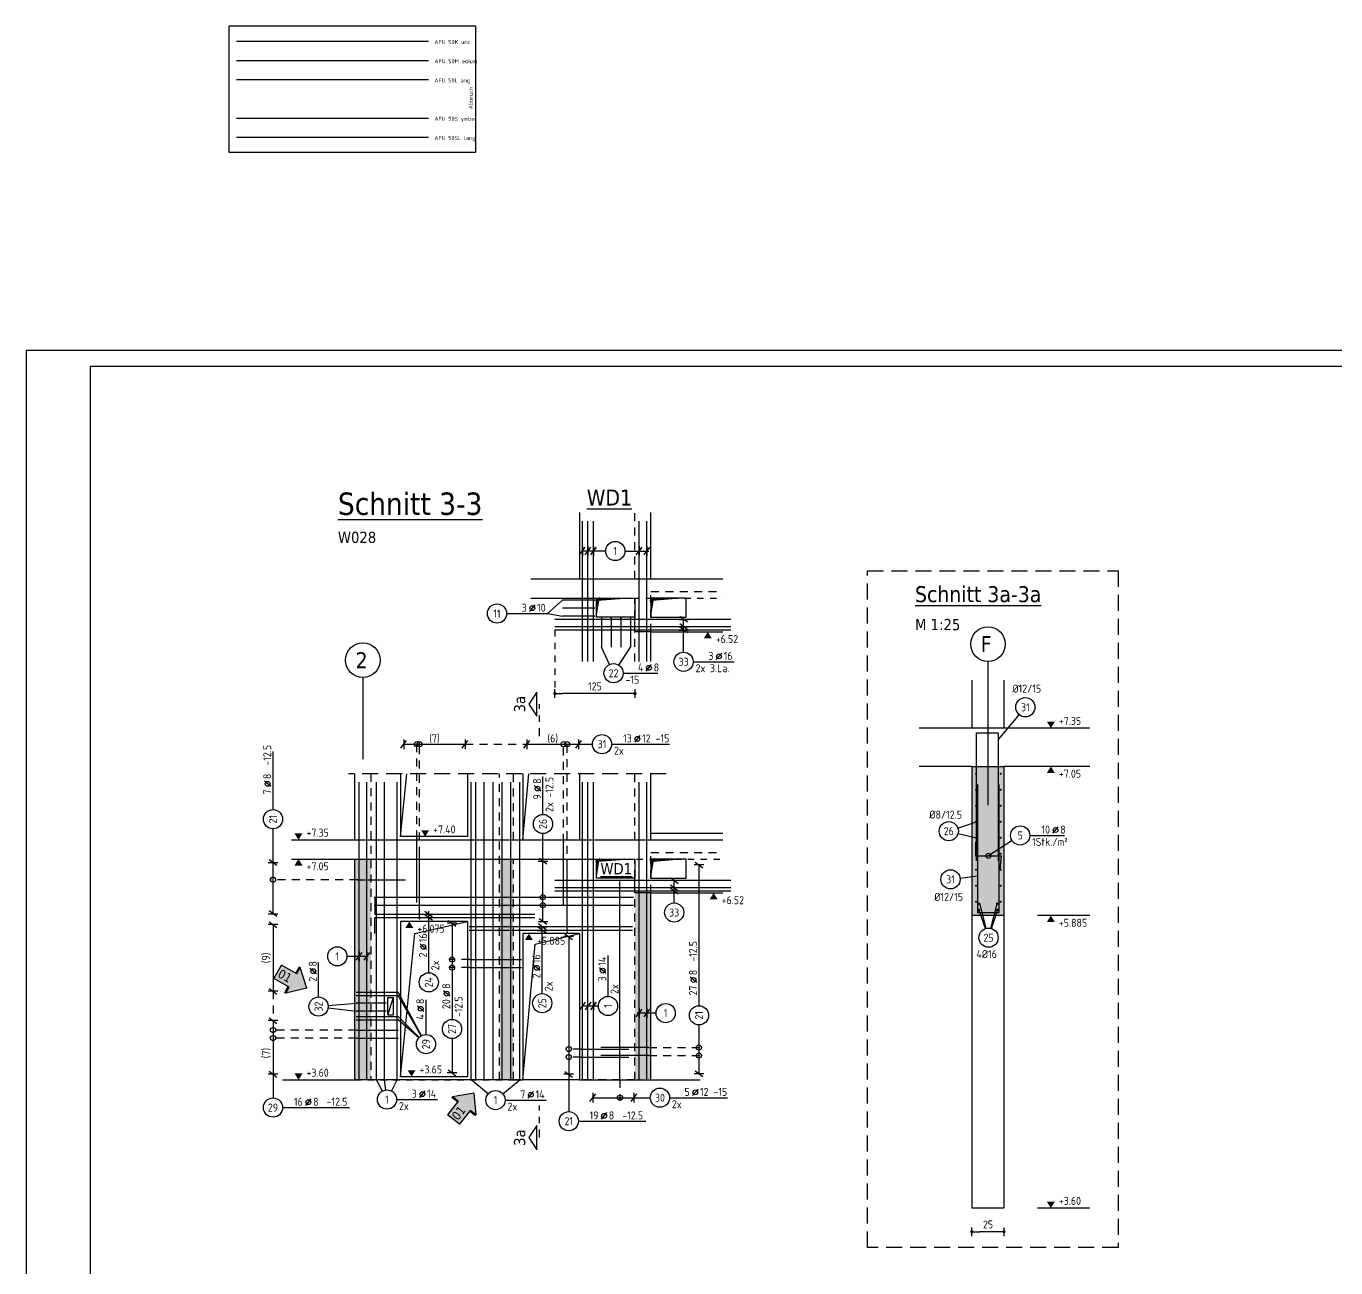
# Model space of a CAD drawing. Extents: x -4 to 84.7, y -5.7 to 50.5.
# Drawn here: x 6 to 26.46, y 29.12 to 48.52 of the extents above; entities that cross this region are included whole.
import ezdxf
from ezdxf.enums import TextEntityAlignment as Align

# ---------------------------------------------------------------- set-up
doc = ezdxf.new("R2010")
doc.units = 0
doc.header["$LTSCALE"] = 0.5
for name, pattern in [('AUSGEZOGEN', [1000.01, 1000, 0.01]), ('DASHDOTSMALL', [1.05, 0.5, -0.25, 0.05, -0.25]), ('DASHED', [0.75, 0.5, -0.25]), ('DOT', [0.175, 0.05, -0.125]), ('HIDDEN', [0.375, 0.25, -0.125]), ('HIDDEN2', [0.187, 0.125, -0.062]), ('STRICHLINIE', [0.75, 0.5, -0.25]), ('STRICHPUNKT2', [0.55, 0.25, -0.125, 0.05, -0.125]), ('VERDECKT', [0.375, 0.25, -0.125])]:
    doc.linetypes.add(name, pattern=pattern)
for name, color, linetype in [('ACHSEN', 7, 'Continuous'), ('AFU', 7, 'Continuous'), ('BETON', 7, 'Continuous'), ('DETAIL', 7, 'Continuous'), ('DRUEBER', 7, 'Continuous'), ('grau_hell', 7, 'Continuous'), ('grau_mittel', 7, 'Continuous'), ('HILFE', 7, 'Continuous'), ('index', 7, 'Continuous'), ('koten', 7, 'Continuous'), ('MASSE', 7, 'Continuous'), ('OBJEKT', 7, 'Continuous'), ('RAHMEN', 7, 'Continuous'), ('RND', 7, 'Continuous'), ('RND-1', 7, 'Continuous'), ('SCHATTEN', 15, 'Continuous'), ('SCHNITTE', 7, 'Continuous'), ('SFP_Achsen', 7, 'Continuous'), ('TEXT', 7, 'Continuous'), ('VERDECKT', 7, 'Continuous')]:
    doc.layers.add(name, color=color, linetype=linetype)
doc.styles.add('helv', font='tahoma.ttf')
doc.styles.add('txt', font='isocp.shx')
doc.linetypes.add('ABBRUCH', pattern='A,0.15,-0.15,["x",Standard,S=0.07,R=0,X=-0.1,Y=-0.0238],-0.005', length=0.305)
doc.linetypes.add('AFU_50K', pattern='A,0.15,["/",Standard,S=0.2,R=0,X=-0.01,Y=-0.1],0.07,["/",Standard,S=0.2,R=0,X=-0.01,Y=-0.1],0.15', length=0.37)
doc.linetypes.add('AFU_50L', pattern='A,0.75,["/",Standard,S=0.2,R=0,X=-0.01,Y=-0.1],0.07,["/",Standard,S=0.2,R=0,X=-0.01,Y=-0.1],0.75', length=1.57)
doc.linetypes.add('AFU_50M', pattern='A,0.45,["/",Standard,S=0.2,R=0,X=-0.01,Y=-0.1],0.07,["/",Standard,S=0.2,R=0,X=-0.01,Y=-0.1],0.45', length=0.97)
doc.linetypes.add('AFU_50S', pattern='A,0,-0.15,["/",Standard,S=0.2,R=0,X=-0.01,Y=-0.1],0,-0.07,["/",Standard,S=0.2,R=0,X=-0.01,Y=-0.1],-0.15', length=0.37)
doc.linetypes.add('AFU_50SL', pattern='A,0,-0.75,["/",Standard,S=0.2,R=0,X=-0.01,Y=-0.1],0,-0.07,["/",Standard,S=0.2,R=0,X=-0.01,Y=-0.1],-0.75', length=1.57)
doc.dimstyles.new('DOT_I', dxfattribs={"dimscale": 0.5, "dimtxt": 0.25, "dimasz": 0.25, "dimexe": 0.1, "dimexo": 0.3, "dimgap": 0.1, "dimtad": 1, "dimdec": 3, "dimzin": 3, "dimtxsty": 'txt', "dimblk": 'DOT', "dimblk1": 'DOT', "dimblk2": 'DOT', "dimsah": 1, "dimcen": 0.1, "dimse1": 1, "dimse2": 1, "dimazin": 0, "dimtfac": 1, "dimtdec": 4, "dimtix": 1, "dimtmove": 2, "dimatfit": 3, "dimfxl": 0, "dimtvp": 1, "dimtolj": 1, "dimtzin": 0, "dimarcsym": 0})

# ---------------------------------------------------------------- blocks, each defined once
blk = doc.blocks.new('DINA0')
at = {"layer": 'RAHMEN'}
for p, q in [((0, 84.1), (0, 0)), ((118.9, 84.1), (0, 84.1))]:
    blk.add_line(p, q, dxfattribs=at)
at = {"layer": 'RAHMEN', "color": 5}
for p, q in [((118.4, 83.6), (2, 83.6)), ((2, 83.6), (2, 0.5))]:
    blk.add_line(p, q, dxfattribs=at)
blk = doc.blocks.new('RND_LEI')
at = {"layer": 'RND', "color": 7, "linetype": 'Continuous'}
blk.add_line((1.022, 0.066), (1.19, 0.27), dxfattribs=at)
for centre, radius in [((0, 0), 0.3), ((1.106, 0.168), 0.075)]:
    blk.add_circle(centre, radius, dxfattribs=at)
at = {"layer": 'RND', "color": 7, "linetype": 'Continuous', "style": 'txt'}
blk.add_attdef('POSL', text='', height=0.25, dxfattribs=at).set_placement((0, 0), align=Align.MIDDLE)
blk.add_attdef('ANZ', text='', height=0.25, dxfattribs=at).set_placement((0.931, 0.057), align=Align.RIGHT)
for tag, p in [('DUM', (1.253, 0.057)), ('ABSTD', (1.674, 0.057)), ('POSTXT', (0.374, -0.327))]:
    blk.add_attdef(tag, p, '', height=0.25, dxfattribs=at)
blk = doc.blocks.new('lei_gre')
at = {"layer": 'RND', "color": 7, "linetype": 'Continuous'}
for p, q in [((-0.09, -0.12), (0.09, 0.12)), ((0, 0.15), (0, -0.15))]:
    blk.add_line(p, q, dxfattribs=at)
blk = doc.blocks.new('RND_HIN')
at = {"layer": 'RND', "color": 7, "linetype": 'Continuous'}
blk.add_circle((0, 0), 0.3, dxfattribs=at)
at = {"layer": 'RND', "color": 7, "linetype": 'Continuous', "style": 'txt'}
blk.add_attdef('POSI', text='', height=0.25, dxfattribs=at).set_placement((0, 0), align=Align.MIDDLE)
blk = doc.blocks.new('okrd_o')
at = {"layer": 'koten', "color": 7, "linetype": 'Continuous'}
blk.add_solid([(-0.125, 0.202), (0.125, 0.202), (0, 0)], dxfattribs=at)
at = {"layer": 'koten', "style": 'txt'}
blk.add_attdef('OKRD', (0.25, 0.1), '', height=0.25, dxfattribs=at)
blk = doc.blocks.new('okrd_u')
at = {"layer": 'koten', "color": 7, "linetype": 'Continuous'}
blk.add_solid([(-0.125, -0.202), (0.125, -0.202), (0, 0)], dxfattribs=at)
at = {"layer": 'koten', "style": 'txt'}
blk.add_attdef('OKRD', (0.25, -0.35), '', height=0.25, dxfattribs=at)
blk = doc.blocks.new('DOT')
at = {"layer": 'MASSE', "color": 7, "linetype": 'Continuous'}
for p, q in [((0, 0), (-1, 0)), ((0, 0.54), (0, -0.54))]:
    blk.add_line(p, q, dxfattribs=at)
at = {"layer": 'MASSE', "color": 7, "linetype": 'Continuous', "const_width": 0.2}
blk.add_lwpolyline([(-0.1, 0, 1), (0.1, 0, 1)], format="xyb", close=True, dxfattribs=at)
blk = doc.blocks.new('*D22')
at = {"layer": 'Defpoints', "color": 0, "linetype": 'AUSGEZOGEN', "transparency": 16777216}
for p in [(20.776, 29.688), (20.776, 29.688), (21.276, 29.688)]:
    blk.add_point(p, dxfattribs=at)
at = {"layer": 'MASSE', "color": 0, "linetype": 'AUSGEZOGEN', "lineweight": -2, "transparency": 16777216}
blk.add_line((21.151, 29.688), (20.901, 29.688), dxfattribs=at)
at = {"layer": 'MASSE', "color": 0, "linetype": 'AUSGEZOGEN', "lineweight": -2, "transparency": 16777216, "xscale": 0.125, "yscale": 0.125, "zscale": 0.125, "rotation": 180}
blk.add_blockref('DOT', (20.776, 29.688), dxfattribs=at)
at = {"layer": 'MASSE', "color": 0, "linetype": 'AUSGEZOGEN', "lineweight": -2, "transparency": 16777216, "xscale": 0.125, "yscale": 0.125, "zscale": 0.125}
blk.add_blockref('DOT', (21.276, 29.688), dxfattribs=at)
at = {"layer": 'MASSE', "color": 0, "linetype": 'AUSGEZOGEN', "transparency": 16777216, "insert": (21.026, 29.801), "char_height": 0.125, "attachment_point": 5, "style": 'txt'}
blk.add_mtext('\\A1;25', dxfattribs=at)
blk = doc.blocks.new('SCHN-2')
at = {"layer": 'SCHNITTE', "color": 6, "linetype": 'Continuous'}
blk.add_lwpolyline([(0.378, 0.088), (0, 0.34), (-0.378, 0.088)], close=True, dxfattribs=at)
at = {"layer": 'SCHNITTE', "color": 1, "linetype": 'DASHDOTSMALL', "style": 'helv'}
blk.add_attdef('SCHN-2', text='', height=0.35, dxfattribs=at).set_placement((0, 0.45), align=Align.CENTER)
blk = doc.blocks.new('*D29')
at = {"layer": 'Defpoints', "color": 0, "linetype": 'AUSGEZOGEN', "transparency": 16777216}
for p in [(14.261, 38.097), (14.261, 38.097), (15.511, 38.097)]:
    blk.add_point(p, dxfattribs=at)
at = {"layer": 'MASSE', "color": 0, "linetype": 'AUSGEZOGEN', "lineweight": -2, "transparency": 16777216}
blk.add_line((15.386, 38.097), (14.386, 38.097), dxfattribs=at)
at = {"layer": 'MASSE', "color": 0, "linetype": 'AUSGEZOGEN', "lineweight": -2, "transparency": 16777216, "xscale": 0.125, "yscale": 0.125, "zscale": 0.125, "rotation": 180}
blk.add_blockref('DOT', (14.261, 38.097), dxfattribs=at)
at = {"layer": 'MASSE', "color": 0, "linetype": 'AUSGEZOGEN', "lineweight": -2, "transparency": 16777216, "xscale": 0.125, "yscale": 0.125, "zscale": 0.125}
blk.add_blockref('DOT', (15.511, 38.097), dxfattribs=at)
at = {"layer": 'MASSE', "color": 0, "linetype": 'AUSGEZOGEN', "transparency": 16777216, "insert": (14.886, 38.209), "char_height": 0.125, "attachment_point": 5, "style": 'txt'}
blk.add_mtext('\\A1;125', dxfattribs=at)
blk = doc.blocks.new('hin_ind5')
at = {"layer": 'grau_hell', "linetype": 'AUSGEZOGEN'}
h = blk.add_hatch(color=9, dxfattribs=at)
h.dxf.hatch_style = 2
h.paths.add_polyline_path([(0, 0), (0.619, -0.577), (0.619, -0.3), (1.306, -0.3), (1.306, 0.3), (0.619, 0.3), (0.619, 0.577)])
h.paths.add_polyline_path([(0.34, -0.274), (1.311, -0.274), (1.311, 0.274), (0.34, 0.274)], flags=9)
at = {"layer": 'OBJEKT', "linetype": 'AUSGEZOGEN'}
for points in [[(0.619, 0.3), (0.66, 0.3), (0.66, 0.577), (0.619, 0.577)], [(0.619, -0.577), (0.66, -0.577), (0.66, -0.3), (0.619, -0.3)]]:
    blk.add_hatch(color=1, dxfattribs=at).paths.add_polyline_path(points)
at = {"layer": 'OBJEKT', "color": 1, "linetype": 'AUSGEZOGEN'}
for p, q in [((0, 0), (0.619, 0.577)), ((0.619, 0.577), (0.619, 0.3)), ((0.619, 0.577), (0.66, 0.577)), ((0.66, 0.577), (0.66, 0.3)), ((0, 0), (0.619, -0.577)), ((0.619, 0.3), (1.306, 0.3)), ((1.306, 0.3), (1.306, -0.3)), ((0.619, -0.3), (0.619, -0.577)), ((0.619, -0.3), (1.306, -0.3)), ((0.66, -0.3), (0.66, -0.577))]:
    blk.add_line(p, q, dxfattribs=at)
at = {"layer": 'OBJEKT', "color": 7, "linetype": 'AUSGEZOGEN'}
blk.add_line((0.619, -0.577), (0.66, -0.577), dxfattribs=at)
at = {"layer": 'index', "color": 1, "linetype": 'Continuous', "style": 'helv'}
blk.add_attdef('INDEX', text='', height=0.35, rotation=360, dxfattribs=at).set_placement((1.259, 0), align=Align.MIDDLE_RIGHT)

msp = doc.modelspace()

# ---------------------------------------------------------------- hatches: boundary and pattern name
at = {"layer": 'grau_mittel'}
for points in [[(20.776, 34.6272), (21.276, 34.6272), (21.276, 36.9572), (20.776, 36.9572)], [(11.1362, 32.0606), (11.3862, 32.0606), (11.3862, 35.5106), (11.1362, 35.5106)], [(13.3958, 32.0606), (13.6112, 32.0606), (13.6112, 35.5106), (13.3958, 35.5106)], [(15.5112, 32.0606), (15.7612, 32.0606), (15.7612, 34.9806), (15.5112, 34.9806)]]:
    msp.add_hatch(color=61, dxfattribs=at).paths.add_polyline_path(points)

# ---------------------------------------------------------------- linework, layer by layer
at = {"layer": 'ACHSEN', "color": 140, "linetype": 'AUSGEZOGEN'}
for p, q in [((21.026, 38.5985), (21.026, 36.3527)), ((11.2612, 38.3465), (11.2612, 37.0698))]:
    msp.add_line(p, q, dxfattribs=at)
at = {"layer": 'AFU', "color": 8, "linetype": 'AFU_50K'}
for p, q in [((12.2878, 48.2828), (9.2878, 48.2828)), ((15.5112, 39.0593), (15.5112, 39.2894)), ((15.7612, 39.0593), (15.5112, 39.0593)), ((20.776, 36.9572), (21.276, 36.9572)), ((15.5112, 34.9806), (15.5112, 35.2107)), ((15.7612, 34.9806), (15.5112, 34.9806)), ((21.276, 30.0572), (20.776, 30.0572))]:
    msp.add_line(p, q, dxfattribs=at)
at = {"layer": 'AFU', "color": 8, "linetype": 'AFU_50M'}
msp.add_line((12.2878, 47.9828), (9.2878, 47.9828), dxfattribs=at)
at = {"layer": 'AFU', "color": 8, "linetype": 'AFU_50L'}
for p, q in [((12.2878, 47.6828), (9.2878, 47.6828)), ((14.6459, 39.8893), (15.7612, 39.8893)), ((13.8834, 39.5893), (15.5112, 39.5893)), ((11.1362, 35.8106), (13.7609, 35.8106)), ((14.6459, 35.8106), (15.7612, 35.8106)), ((11.1362, 35.5106), (15.5112, 35.5106)), ((13.7609, 32.0606), (11.1362, 32.0606)), ((14.6459, 32.0606), (15.7612, 32.0606))]:
    msp.add_line(p, q, dxfattribs=at)
at = {"layer": 'AFU', "color": 8, "linetype": 'AFU_50S'}
msp.add_line((12.2878, 47.0828), (9.2878, 47.0828), dxfattribs=at)
at = {"layer": 'AFU', "color": 8, "linetype": 'AFU_50SL'}
msp.add_line((12.2878, 46.7828), (9.2878, 46.7828), dxfattribs=at)
at = {"layer": 'AFU', "color": 8, "linetype": 'ABBRUCH'}
msp.add_lwpolyline([(9.1692, 46.5567), (13.0238, 46.5567), (13.0238, 48.5234), (9.1692, 48.5234)], close=True, dxfattribs=at)
at = {"layer": 'BETON', "color": 6, "linetype": 'AUSGEZOGEN'}
for p, q in [((14.6459, 40.9229), (14.6459, 39.8893)), ((15.7612, 39.8893), (15.7612, 40.9229)), ((13.8834, 39.8893), (14.6459, 39.8893)), ((15.7612, 39.8893), (16.8835, 39.8893)), ((15.7612, 38.5993), (15.7612, 39.0593)), ((15.7612, 39.0593), (16.8835, 39.0593)), ((22.6182, 37.5572), (19.9491, 37.5572)), ((11.1362, 35.8106), (11.1362, 36.8442)), ((11.8462, 36.8442), (11.8462, 35.8606)), ((12.8962, 36.8442), (12.8962, 35.8606)), ((13.7609, 36.8442), (13.7609, 35.8106)), ((14.6459, 36.8442), (14.6459, 35.8106)), ((15.7612, 35.8106), (15.7612, 36.8442)), ((20.776, 36.9572), (19.9491, 36.9572)), ((20.776, 36.9572), (20.776, 34.6272)), ((22.6182, 36.9572), (21.276, 36.9572)), ((21.276, 36.9572), (21.276, 34.6272)), ((10.1445, 35.8106), (11.1362, 35.8106)), ((12.8962, 35.8606), (11.8462, 35.8606)), ((13.7609, 35.8106), (14.6459, 35.8106)), ((15.7612, 35.8106), (16.8835, 35.8106)), ((10.1445, 35.5106), (11.1362, 35.5106)), ((11.1362, 32.0606), (11.1362, 35.5106)), ((15.7612, 32.0606), (15.7612, 34.9806)), ((15.7612, 34.9806), (16.8835, 34.9806)), ((21.276, 34.6272), (20.776, 34.6272)), ((11.8462, 34.5356), (11.8462, 32.1106)), ((12.8962, 34.5356), (11.8462, 34.5356)), ((12.8962, 34.5356), (12.8962, 32.1106)), ((13.7609, 34.3456), (13.7609, 32.0606)), ((14.6459, 34.3456), (13.7609, 34.3456)), ((14.6459, 34.3456), (14.6459, 32.0606)), ((11.6512, 33.0756), (11.6512, 33.3456)), ((11.6512, 33.3456), (11.7412, 33.3456)), ((11.7412, 33.0756), (11.7412, 33.3456)), ((11.6512, 33.0756), (11.7412, 33.0756)), ((10.006, 32.0606), (11.1362, 32.0606)), ((12.8962, 32.1106), (11.8462, 32.1106)), ((14.6459, 32.0606), (13.7609, 32.0606)), ((15.7612, 32.0606), (16.5322, 32.0606))]:
    msp.add_line(p, q, dxfattribs=at)
for points in [[(15.5112, 39.5893), (15.5112, 39.2894), (14.9112, 39.2894), (14.9112, 39.5893)], [(15.7612, 39.5894), (15.7612, 39.2894), (16.3112, 39.2894), (16.3112, 39.5894)], [(15.5112, 35.5106), (15.5112, 35.2107), (14.9112, 35.2107), (14.9112, 35.5106)], [(15.7612, 35.5107), (15.7612, 35.2107), (16.3112, 35.2107), (16.3112, 35.5107)]]:
    msp.add_lwpolyline(points, close=True, dxfattribs=at)
at = {"layer": 'DETAIL', "color": 102, "linetype": 'STRICHLINIE'}
msp.add_lwpolyline([(19.1416, 29.4407), (19.1416, 40.0127), (23.0618, 40.0127), (23.0618, 29.4407)], close=True, dxfattribs=at)
at = {"layer": 'DRUEBER', "color": 7, "linetype": 'DOT'}
for p, q in [((14.6459, 39.8893), (15.7612, 39.8893)), ((13.8834, 39.5893), (16.8835, 39.5893)), ((11.1362, 35.8106), (13.7609, 35.8106)), ((14.6459, 35.8106), (15.7612, 35.8106)), ((11.1362, 35.5106), (16.8835, 35.5106)), ((11.1362, 32.0606), (13.7609, 32.0606)), ((14.6459, 32.0606), (15.7612, 32.0606))]:
    msp.add_line(p, q, dxfattribs=at)
at = {"layer": 'HILFE', "color": 102, "linetype": 'DASHED'}
msp.add_line((15.9995, 36.8442), (11.0362, 36.8442), dxfattribs=at)
at = {"layer": 'HILFE', "color": 102, "linetype": 'AUSGEZOGEN'}
for p, q in [((11.8462, 35.8606), (11.945, 36.8442)), ((13.7609, 35.8106), (13.855, 36.8442)), ((22.6182, 34.6272), (21.7973, 34.6272)), ((12.0709, 34.3473), (12.8962, 34.5356)), ((11.8462, 32.1106), (12.0709, 34.3473)), ((13.7609, 32.0606), (13.9536, 34.1787)), ((13.9536, 34.1787), (14.6459, 34.3456)), ((22.6182, 30.0572), (21.7973, 30.0572))]:
    msp.add_line(p, q, dxfattribs=at)
at = {"layer": 'MASSE', "color": 102, "linetype": 'HIDDEN2'}
msp.add_line((14.2612, 39.0892), (14.2612, 38.0966), dxfattribs=at)
at = {"layer": 'OBJEKT', "color": 7, "linetype": 'AUSGEZOGEN'}
for p, q in [((20.776, 38.3069), (20.776, 37.5572)), ((21.276, 38.3069), (21.276, 37.5572)), ((16.8835, 35.9106), (15.7612, 35.9106)), ((20.776, 34.6272), (20.776, 30.0572)), ((21.276, 34.6272), (21.276, 30.0572)), ((11.6512, 33.0756), (11.7412, 33.3456))]:
    msp.add_line(p, q, dxfattribs=at)
at = {"layer": 'RND', "color": 102, "linetype": 'AUSGEZOGEN'}
for p, q in [((15.0537, 40.323), (14.6844, 40.323)), ((15.3537, 40.323), (15.7303, 40.323)), ((14.3782, 39.5561), (14.1457, 39.3459)), ((14.1457, 39.3459), (14.3782, 39.3061)), ((16.2708, 38.7433), (16.2708, 39.2714)), ((15.1145, 38.5502), (14.9902, 38.8208)), ((15.2586, 38.5399), (15.4402, 38.8208)), ((21.5128, 37.7676), (21.186, 37.3799)), ((20.555, 35.9949), (20.8401, 36.093)), ((20.559, 35.9109), (20.8401, 35.843)), ((21.4025, 35.7986), (21.0325, 35.5608)), ((16.124, 34.8252), (16.124, 35.1904)), ((20.5894, 35.2126), (20.8606, 35.2468)), ((20.9985, 34.428), (20.9037, 34.8056)), ((21.0721, 34.4279), (21.1692, 34.8085)), ((12.2901, 33.7347), (12.2901, 34.697)), ((20.9855, 34.4241), (20.8804, 34.724)), ((21.0818, 34.4251), (21.175, 34.7094)), ((14.0628, 33.4077), (14.0628, 34.4521)), ((11.0109, 33.9914), (11.3422, 33.9914)), ((12.1761, 32.7512), (11.8104, 33.4298)), ((12.1725, 32.7492), (11.8104, 33.3798)), ((10.718, 33.1886), (11.1612, 33.1363)), ((10.7184, 33.2201), (11.1612, 33.2613)), ((14.9408, 33.2147), (14.6844, 33.2147)), ((12.1404, 32.7244), (11.8104, 33.0493)), ((12.1341, 32.7176), (11.8104, 32.9993)), ((15.8417, 33.104), (15.5453, 33.104)), ((11.5672, 31.8856), (11.4742, 32.0606)), ((11.6196, 31.902), (11.6005, 32.0606)), ((11.7059, 31.8866), (11.7951, 32.0606)), ((13.2175, 31.8404), (12.9535, 32.0606)), ((13.4478, 31.8406), (13.7109, 32.0606))]:
    msp.add_line(p, q, dxfattribs=at)
at = {"layer": 'RND', "color": 7, "linetype": 'AUSGEZOGEN'}
for p, q in [((13.5057, 39.3459), (14.1457, 39.3459)), ((16.4208, 38.5933), (17.0608, 38.5933)), ((15.3271, 38.4139), (15.8671, 38.4139)), ((11.8993, 37.305), (12.8578, 37.305)), ((13.8219, 37.305), (14.6308, 37.305)), ((14.6308, 37.305), (14.8465, 37.305)), ((15.1465, 37.305), (16.0527, 37.305)), ((9.8568, 36.2831), (9.8568, 37.1894)), ((14.0739, 36.2085), (14.0739, 36.803)), ((9.8568, 35.455), (9.8568, 35.9831)), ((14.0739, 35.4752), (14.0739, 35.9085)), ((21.6787, 35.8797), (22.2187, 35.8797)), ((9.8568, 34.656), (9.8568, 35.455)), ((14.0739, 34.5326), (14.0739, 35.4752)), ((16.5106, 35.4178), (16.5106, 33.2189)), ((9.8568, 34.4865), (9.8568, 33.4453)), ((12.2901, 33.7347), (12.2901, 34.3747)), ((12.6537, 34.5082), (12.6537, 33.0055)), ((14.4768, 34.2986), (14.4768, 32.1475)), ((14.0628, 33.4077), (14.0628, 34.0477)), ((15.0908, 33.3647), (15.0908, 34.0047)), ((10.569, 33.3562), (10.569, 33.8962)), ((12.2473, 32.7691), (12.2473, 33.3091)), ((9.8568, 32.9861), (9.8568, 32.1504)), ((16.5106, 32.9189), (16.5106, 32.1568)), ((12.6537, 32.7055), (12.6537, 32.1709)), ((9.8568, 32.1504), (9.8568, 31.7778)), ((14.4768, 32.1475), (14.4768, 31.5646)), ((11.7876, 31.7531), (12.4276, 31.7531)), ((13.4827, 31.7444), (14.1227, 31.7444)), ((14.8536, 31.7819), (15.4953, 31.7819)), ((15.4953, 31.7819), (15.7512, 31.7819)), ((16.0512, 31.7819), (16.9574, 31.7819)), ((10.0068, 31.6278), (11.053, 31.6278)), ((14.6268, 31.4146), (15.6793, 31.4146))]:
    msp.add_line(p, q, dxfattribs=at)
at = {"layer": 'RND', "color": 102, "linetype": 'VERDECKT'}
for p, q in [((12.1051, 35.8322), (12.1051, 37.355)), ((12.147, 35.5761), (12.147, 37.355)), ((14.3945, 35.7804), (14.3945, 37.355)), ((14.4534, 35.369), (14.4534, 37.355)), ((11.1764, 35.1883), (9.8068, 35.1883)), ((12.9259, 33.9398), (12.6037, 33.9398)), ((12.9259, 33.8148), (12.6037, 33.8148)), ((11.1612, 32.838), (9.8068, 32.838)), ((11.1612, 32.713), (9.8068, 32.713)), ((14.6643, 32.5417), (14.4268, 32.5417)), ((15.7266, 32.5658), (16.5606, 32.5658)), ((14.6643, 32.4167), (14.4268, 32.4167)), ((15.7266, 32.4408), (16.5606, 32.4408)), ((15.2772, 32.0606), (15.2772, 31.7319))]:
    msp.add_line(p, q, dxfattribs=at)
at = {"layer": 'RND', "color": 7, "linetype": 'VERDECKT'}
for p, q in [((12.8578, 37.305), (13.8219, 37.305)), ((9.8568, 33.4453), (9.8568, 32.9861))]:
    msp.add_line(p, q, dxfattribs=at)
at = {"layer": 'RND', "color": 1, "linetype": 'AUSGEZOGEN'}
for points in [[(14.6907, 38.5993), (14.6907, 40.7893)], [(14.776, 38.5993), (14.776, 40.7893)], [(14.8659, 38.5993), (14.8659, 40.7893)], [(15.5772, 38.5993), (15.5772, 40.7893)], [(15.6992, 38.5993), (15.6992, 40.7893)], [(14.8782, 39.5561), (14.3782, 39.5561)], [(14.8782, 39.4311), (14.3782, 39.4311)], [(14.8782, 39.3061), (14.3782, 39.3061)], [(17.0112, 39.2549), (14.2612, 39.2549)], [(17.0112, 39.1392), (14.2612, 39.1392)], [(17.0112, 39.0892), (14.2612, 39.0892)], [(14.9902, 39.2708), (14.9902, 38.8208)], [(15.1402, 39.2708), (15.1402, 38.8208)], [(15.2902, 39.2708), (15.2902, 38.8208)], [(15.4402, 39.2708), (15.4402, 38.8208)], [(20.846, 35.4847), (20.846, 37.4847), (21.186, 37.4847), (21.186, 35.4847)], [(11.2022, 32.0606), (11.2022, 36.7106)], [(11.3242, 32.0606), (11.3242, 36.7106)], [(11.4742, 32.0606), (11.4742, 36.7106)], [(11.6005, 32.0606), (11.6005, 36.7106)], [(11.7951, 32.0606), (11.7951, 36.7106)], [(12.9535, 32.0606), (12.9535, 36.7106)], [(13.0235, 32.0606), (13.0235, 36.7106)], [(13.1565, 32.0606), (13.1565, 36.7106)], [(13.2963, 32.0606), (13.2963, 36.7106)], [(13.4386, 32.0606), (13.4386, 36.7106)], [(13.5747, 32.0606), (13.5747, 36.7106)], [(13.7109, 32.0606), (13.7109, 36.7106)], [(14.6907, 32.0606), (14.6907, 36.7106)], [(14.776, 32.0606), (14.776, 36.7106)], [(14.8659, 32.0606), (14.8659, 36.7106)], [(15.5772, 32.0606), (15.5772, 36.7106)], [(15.6992, 32.0606), (15.6992, 36.7106)], [(20.8606, 36.6765), (20.8606, 34.6765), (21.2006, 34.6765), (21.2006, 36.6765)], [(12.1051, 34.8322), (12.1051, 35.8322)], [(14.3945, 34.7804), (14.3945, 35.7804)], [(12.147, 34.5761), (12.147, 35.5761)], [(11.1764, 35.1883), (11.9264, 35.1883)], [(14.4534, 34.369), (14.4534, 35.369)], [(17.0112, 35.1762), (14.2612, 35.1762)], [(17.0112, 35.0605), (14.2612, 35.0605)], [(17.0112, 35.0105), (14.2612, 35.0105)], [(15.2772, 32.0606), (15.2772, 35.1606)], [(11.4362, 34.9131), (15.4862, 34.9131)], [(11.4362, 34.7881), (15.4862, 34.7881)], [(11.4488, 34.8983), (11.4488, 34.6483), (13.9488, 34.6483)], [(11.4488, 34.3457), (11.4488, 34.5957), (13.9488, 34.5957)], [(15.4712, 34.4521), (12.9212, 34.4521)], [(15.4712, 34.3957), (12.9212, 34.3957)], [(12.9259, 33.9398), (13.7359, 33.9398)], [(12.9259, 33.8148), (13.7359, 33.8148)], [(11.1612, 33.4298), (11.8104, 33.4298)], [(11.1612, 33.3798), (11.8104, 33.3798)], [(11.6212, 33.2613), (11.1612, 33.2613)], [(11.6212, 33.1363), (11.1612, 33.1363)], [(11.1612, 33.0493), (11.8104, 33.0493)], [(11.1612, 32.9993), (11.8104, 32.9993)], [(11.1612, 32.838), (11.8104, 32.838)], [(11.1612, 32.713), (11.8104, 32.713)], [(14.6643, 32.5417), (15.4143, 32.5417)], [(15.7266, 32.5658), (14.9766, 32.5658)], [(14.6643, 32.4167), (15.4143, 32.4167)], [(15.7266, 32.4408), (14.9766, 32.4408)]]:
    msp.add_lwpolyline(points, dxfattribs=at)
at = {"layer": 'RND', "color": 7, "linetype": 'AUSGEZOGEN'}
for points, const_width in [([(14.8844, 39.5561, -1), (14.8719, 39.5561, -1)], 0.0125), ([(14.8844, 39.4311, -1), (14.8719, 39.4311, -1)], 0.0125), ([(14.8844, 39.3061, -1), (14.8719, 39.3061, -1)], 0.0125), ([(14.9839, 39.2708, 1), (14.9964, 39.2708, 1)], 0.0125), ([(15.1339, 39.2708, 1), (15.1464, 39.2708, 1)], 0.0125), ([(15.2839, 39.2708, 1), (15.2964, 39.2708, 1)], 0.0125), ([(15.4339, 39.2708, 1), (15.4464, 39.2708, 1)], 0.0125), ([(20.8321, 36.843, 1), (20.8481, 36.843, 1)], 0.016), ([(21.2169, 36.843, 1), (21.2329, 36.843, 1)], 0.016), ([(20.8321, 36.593, 1), (20.8481, 36.593, 1)], 0.016), ([(21.2169, 36.593, 1), (21.2329, 36.593, 1)], 0.016), ([(20.8321, 36.343, 1), (20.8481, 36.343, 1)], 0.016), ([(21.2169, 36.343, 1), (21.2329, 36.343, 1)], 0.016), ([(20.8321, 36.093, 1), (20.8481, 36.093, 1)], 0.016), ([(21.2169, 36.093, 1), (21.2329, 36.093, 1)], 0.016), ([(12.0988, 35.8322, 1), (12.1113, 35.8322, 1)], 0.0125), ([(20.8321, 35.843, 1), (20.8481, 35.843, 1)], 0.016), ([(21.2169, 35.843, 1), (21.2329, 35.843, 1)], 0.016), ([(14.3882, 35.7804, 1), (14.4007, 35.7804, 1)], 0.0125), ([(20.8321, 35.593, 1), (20.8481, 35.593, 1)], 0.016), ([(21.2169, 35.593, 1), (21.2329, 35.593, 1)], 0.016), ([(11.1702, 35.1883, 1), (11.1827, 35.1883, 1)], 0.0125), ([(20.8321, 35.343, 1), (20.8481, 35.343, 1)], 0.016), ([(21.2169, 35.343, 1), (21.2329, 35.343, 1)], 0.016), ([(20.8321, 35.093, 1), (20.8481, 35.093, 1)], 0.016), ([(21.2169, 35.093, 1), (21.2329, 35.093, 1)], 0.016), ([(20.8321, 34.843, 1), (20.8481, 34.843, 1)], 0.016), ([(20.8777, 34.811, 1), (20.8977, 34.811, 1)], 0.02), ([(21.1603, 34.811, 1), (21.1803, 34.811, 1)], 0.02), ([(21.2169, 34.843, 1), (21.2329, 34.843, 1)], 0.016), ([(12.1408, 34.5761, 1), (12.1533, 34.5761, 1)], 0.0125), ([(20.8777, 34.7147, 1), (20.8977, 34.7147, 1)], 0.02), ([(21.1603, 34.7147, 1), (21.1803, 34.7147, 1)], 0.02), ([(14.4472, 34.369, 1), (14.4597, 34.369, 1)], 0.0125), ([(12.9209, 33.9398, 1), (12.9309, 33.9398, 1)], 0.01), ([(12.9209, 33.8148, 1), (12.9309, 33.8148, 1)], 0.01), ([(13.7309, 33.9398, 1), (13.7409, 33.9398, 1)], 0.01), ([(13.7309, 33.8148, 1), (13.7409, 33.8148, 1)], 0.01), ([(11.1562, 33.4298, 1), (11.1662, 33.4298, 1)], 0.01), ([(11.1562, 33.3798, 1), (11.1662, 33.3798, 1)], 0.01), ([(11.8054, 33.4298, 1), (11.8154, 33.4298, 1)], 0.01), ([(11.8054, 33.3798, 1), (11.8154, 33.3798, 1)], 0.01), ([(11.1562, 33.2613, 1), (11.1662, 33.2613, 1)], 0.01), ([(11.1562, 33.1363, 1), (11.1662, 33.1363, 1)], 0.01), ([(11.6162, 33.2613, 1), (11.6262, 33.2613, 1)], 0.01), ([(11.6162, 33.1363, 1), (11.6262, 33.1363, 1)], 0.01), ([(11.1562, 33.0493, 1), (11.1662, 33.0493, 1)], 0.01), ([(11.1562, 32.9993, 1), (11.1662, 32.9993, 1)], 0.01), ([(11.8054, 33.0493, 1), (11.8154, 33.0493, 1)], 0.01), ([(11.8054, 32.9993, 1), (11.8154, 32.9993, 1)], 0.01), ([(11.1562, 32.838, 1), (11.1662, 32.838, 1)], 0.01), ([(11.8054, 32.838, 1), (11.8154, 32.838, 1)], 0.01), ([(11.1562, 32.713, 1), (11.1662, 32.713, 1)], 0.01), ([(11.8054, 32.713, 1), (11.8154, 32.713, 1)], 0.01), ([(14.6727, 32.5417, 1), (14.6827, 32.5417, 1)], 0.01), ([(15.7216, 32.5658, 1), (15.7316, 32.5658, 1)], 0.01), ([(14.6727, 32.4167, 1), (14.6827, 32.4167, 1)], 0.01), ([(15.7216, 32.4408, 1), (15.7316, 32.4408, 1)], 0.01)]:
    msp.add_lwpolyline(points, format="xyb", close=True, dxfattribs=dict(at, const_width=const_width))
for centre in [(12.1051, 37.305), (12.147, 37.305), (14.3945, 37.305), (14.4534, 37.305), (21.0325, 35.5608), (9.8568, 35.1883), (14.0739, 34.9131), (14.0739, 34.7881), (12.6537, 33.9398), (12.6537, 33.8148), (9.8568, 32.838), (9.8568, 32.713), (14.4768, 32.5417), (16.5106, 32.5658), (14.4768, 32.4167), (16.5106, 32.4408), (15.2772, 31.7819)]:
    msp.add_circle(centre, 0.04, dxfattribs=at)
at = {"layer": 'RND-1', "color": 1, "linetype": 'AUSGEZOGEN'}
msp.add_lwpolyline([(20.8325, 35.7808), (20.8325, 35.5608), (21.2325, 35.5608), (21.2133, 35.3416)], dxfattribs=at)
at = {"layer": 'SCHATTEN', "color": 1, "linetype": 'AUSGEZOGEN'}
for points in [[(14.9112, 39.2894, 0, 0.0489, 0), (14.9356, 39.5873, 0, 0, 0), (14.912, 39.5665, 0.0455, 0, 0), (15.5112, 39.5893, 0, 0, 0)], [(15.7612, 39.2894, 0, 0.0489, 0), (15.7856, 39.5873, 0, 0, 0), (15.7621, 39.5664, 0.0458, 0, 0), (16.3112, 39.5893, 0, 0, 0)], [(14.9112, 35.2107, 0, 0.0489, 0), (14.9356, 35.5086, 0, 0, 0), (14.912, 35.4879, 0.0455, 0, 0), (15.5112, 35.5106, 0, 0, 0)], [(15.7612, 35.2107, 0, 0.0489, 0), (15.7856, 35.5086, 0, 0, 0), (15.7621, 35.4877, 0.0458, 0, 0), (16.3112, 35.5106, 0, 0, 0)]]:
    msp.add_lwpolyline(points, format="xyseb", dxfattribs=at)
at = {"layer": 'SCHNITTE', "color": 6, "linetype": 'STRICHPUNKT2'}
for p, q in [((14.0217, 37.4305), (14.0217, 37.9305)), ((14.0217, 31.1583), (14.0217, 31.6583))]:
    msp.add_line(p, q, dxfattribs=at)
at = {"layer": 'SFP_Achsen', "color": 7, "linetype": 'AUSGEZOGEN'}
for centre in [(21.026, 38.869), (11.2612, 38.617)]:
    msp.add_circle(centre, 0.2705, dxfattribs=at)
at = {"layer": 'VERDECKT', "color": 7, "linetype": 'VERDECKT'}
for p, q in [((15.5112, 39.8893), (15.5112, 40.9229)), ((14.6459, 39.8893), (15.5112, 39.8893)), ((15.7612, 39.6893), (16.8835, 39.6893)), ((13.8834, 39.5893), (15.5112, 39.5893)), ((15.5112, 38.5993), (15.5112, 39.5893)), ((13.3958, 32.0606), (13.3958, 36.8442)), ((13.6112, 35.8106), (13.6112, 36.8442)), ((15.5112, 35.8106), (15.5112, 36.8442)), ((13.6112, 35.8106), (13.7609, 35.8106)), ((14.6459, 35.8106), (15.5112, 35.8106)), ((15.7612, 35.6106), (16.8835, 35.6106)), ((13.6112, 32.0606), (13.6112, 35.5106)), ((13.6112, 35.5106), (15.5112, 35.5106)), ((15.5112, 32.0606), (15.5112, 35.5106))]:
    msp.add_line(p, q, dxfattribs=at)
at = {"layer": 'VERDECKT', "color": 7, "linetype": 'HIDDEN'}
for p, q in [((15.7612, 39.0593), (15.7612, 39.6893)), ((15.7612, 34.9806), (15.7612, 35.6106)), ((13.6112, 32.0606), (13.7609, 32.0606)), ((15.5112, 32.0606), (14.6459, 32.0606))]:
    msp.add_line(p, q, dxfattribs=at)
at = {"layer": 'VERDECKT', "color": 7, "linetype": 'VERDECKT', "lineweight": -2}
msp.add_line((11.3862, 36.8442), (11.3862, 32.0606), dxfattribs=at)

# ---------------------------------------------------------------- block references
at = {"layer": 'index', "color": 7, "linetype": 'AUSGEZOGEN'}
ref = msp.add_blockref('hin_ind5', (10.3848, 33.4926), dxfattribs=dict(at, xscale=0.3999999999999999, yscale=0.3999999999999999, zscale=0.3999999999999999, rotation=150.480892073998))
ref.add_attrib('INDEX', '01', dxfattribs={"color": 1, "linetype": 'Continuous', "height": 0.14, "rotation": 330.48089, "style": 'helv'}).set_placement((10.1361, 33.6335), align=Align.MIDDLE_RIGHT)
ref = msp.add_blockref('hin_ind5', (12.995, 31.8527), dxfattribs=dict(at, xscale=0.3999999999999999, yscale=0.3999999999999999, zscale=0.3999999999999999, rotation=232.3002870952723))
ref.add_attrib('INDEX', '01', dxfattribs={"color": 1, "linetype": 'Continuous', "height": 0.14, "rotation": 52.30029, "style": 'helv'}).set_placement((12.8202, 31.6266), align=Align.MIDDLE_RIGHT)
at = {"layer": 'koten', "color": 8, "linetype": 'AFU_50K', "xscale": 0.5, "yscale": 0.5, "zscale": 0.5}
for p in [(16.6485, 39.0593), (16.7401, 34.9806)]:
    msp.add_blockref('okrd_u', p, dxfattribs=at).add_auto_attribs({'OKRD': '+6.52'})
at = {"layer": 'koten', "color": 7, "linetype": 'AUSGEZOGEN', "xscale": 0.5, "yscale": 0.5, "zscale": 0.5}
for name, p, values in [('okrd_o', (22.0078, 37.5572), {'OKRD': '+7.35'}), ('okrd_u', (22.0078, 36.9572), {'OKRD': '+7.05'}), ('okrd_o', (12.2334, 35.8606), {'OKRD': '+7.40'}), ('okrd_o', (10.2551, 35.8106), {'OKRD': '+7.35'}), ('okrd_o', (10.2551, 32.0606), {'OKRD': '+3.60'})]:
    msp.add_blockref(name, p, dxfattribs=at).add_auto_attribs(values)
at = {"layer": 'koten', "color": 102, "linetype": 'AUSGEZOGEN', "xscale": 0.5, "yscale": 0.5, "zscale": 0.5}
for p, values in [((10.2551, 35.5106), {'OKRD': '+7.05'}), ((22.0078, 34.6272), {'OKRD': '+5.885'}), ((11.9865, 34.5356), {'OKRD': '+6.075'}), ((13.855, 34.3456), {'OKRD': '+5.885'})]:
    msp.add_blockref('okrd_u', p, dxfattribs=at).add_auto_attribs(values)
at = {"layer": 'koten', "color": 6, "linetype": 'AUSGEZOGEN', "xscale": 0.5, "yscale": 0.5, "zscale": 0.5}
msp.add_blockref('okrd_o', (12.0215, 32.1106), dxfattribs=at).add_auto_attribs({'OKRD': '+3.65'})
at = {"layer": 'koten', "color": 7, "linetype": 'AUSGEZOGEN'}
ref = msp.add_blockref('okrd_o', (22.0078, 30.0572), dxfattribs=dict(at, xscale=0.5, yscale=0.5, zscale=0.5))
ref.add_attrib('OKRD', '+3.60', (22.1328, 30.1072), dxfattribs={"layer": '0', "color": 0, "linetype": 'ByBlock', "height": 0.125, "style": 'txt'})
at = {"layer": 'RAHMEN', "color": 7, "linetype": 'AUSGEZOGEN', "xscale": 0.5, "yscale": 0.5, "zscale": 0.5}
msp.add_blockref('DINA0', (6.0012, 1.4073), dxfattribs=at)
at = {"layer": 'RND', "color": 7, "linetype": 'AUSGEZOGEN', "xscale": 0.5, "yscale": 0.5, "zscale": 0.5}
for p in [(14.6907, 40.323), (14.776, 40.323), (14.8659, 40.323), (15.5772, 40.323), (15.6992, 40.323), (11.8993, 37.305), (12.8578, 37.305), (13.8219, 37.305), (14.6308, 37.305), (11.2022, 33.9914), (11.3242, 33.9914), (14.8659, 33.2147), (15.5772, 33.104), (15.6992, 33.104), (14.8536, 31.7819), (15.4953, 31.7819)]:
    msp.add_blockref('lei_gre', p, dxfattribs=at)
for name, p, values in [('RND_HIN', (15.2037, 40.323), {'POSI': '1'}), ('RND_LEI', (13.3557, 39.3459), {'POSL': '11', 'DUM': '10', 'ANZ': '3'}), ('RND_LEI', (16.2708, 38.5933), {'POSL': '33', 'DUM': '16', 'ANZ': '3', 'POSTXT': '2x 3.La.'}), ('RND_LEI', (15.1771, 38.4139), {'POSL': '22', 'DUM': '8', 'ANZ': '4', 'POSTXT': '-15'}), ('RND_HIN', (21.6095, 37.8823), {'POSI': '31'}), ('RND_LEI', (14.9965, 37.305), {'POSL': '31', 'DUM': '12', 'ANZ': '13', 'ABSTD': '-15', 'POSTXT': '2x'}), ('RND_HIN', (20.4132, 35.9461), {'POSI': '26'}), ('RND_LEI', (21.5287, 35.8797), {'POSL': '5', 'DUM': '8', 'ANZ': '10', 'POSTXT': '1Stk./m²'}), ('RND_HIN', (20.4406, 35.1938), {'POSI': '31'}), ('RND_HIN', (16.124, 34.6752), {'POSI': '33'}), ('RND_HIN', (21.0351, 34.2825), {'POSI': '25'}), ('RND_HIN', (10.8609, 33.9914), {'POSI': '1'}), ('RND_HIN', (15.9917, 33.104), {'POSI': '1'}), ('RND_LEI', (15.9012, 31.7819), {'POSL': '30', 'DUM': '12', 'ANZ': '5', 'ABSTD': '-15', 'POSTXT': '2x'}), ('RND_LEI', (9.8568, 31.6278), {'POSL': '29', 'DUM': '8', 'ANZ': '16', 'ABSTD': '-12.5'}), ('RND_LEI', (11.6376, 31.7531), {'POSL': '1', 'DUM': '14', 'ANZ': '3', 'POSTXT': '2x'}), ('RND_LEI', (13.3327, 31.7444), {'POSL': '1', 'DUM': '14', 'ANZ': '7', 'POSTXT': '2x'}), ('RND_LEI', (14.4768, 31.4146), {'POSL': '21', 'DUM': '8', 'ANZ': '19', 'ABSTD': '-12.5'})]:
    msp.add_blockref(name, p, dxfattribs=at).add_auto_attribs(values)
at = {"layer": 'RND', "color": 102, "linetype": 'AUSGEZOGEN', "xscale": 0.5, "yscale": 0.5, "zscale": 0.5}
for p, rotation in [((16.2708, 39.2549), 90), ((16.2708, 39.1392), 90), ((16.2708, 39.0892), 90), ((12.2901, 34.6483), 90), ((12.2901, 34.5957), 90), ((14.0628, 34.4521), 90), ((14.0628, 34.3957), 90), ((14.6907, 33.2147), 180), ((14.776, 33.2147), 180)]:
    msp.add_blockref('lei_gre', p, dxfattribs=dict(at, rotation=rotation))
at = {"layer": 'RND', "color": 7, "linetype": 'AUSGEZOGEN', "xscale": 0.5, "yscale": 0.5, "zscale": 0.5, "rotation": 90}
for p, values in [((9.8568, 36.1331), {'POSL': '21', 'DUM': '8', 'ANZ': '7', 'ABSTD': '-12.5'}), ((14.0739, 36.0585), {'POSL': '26', 'DUM': '8', 'ANZ': '9', 'POSTXT': '2x -12.5'}), ((12.2901, 33.5847), {'POSL': '24', 'DUM': '16', 'ANZ': '2', 'POSTXT': '2x'}), ((16.5106, 33.0689), {'POSL': '21', 'DUM': '8', 'ANZ': '27', 'ABSTD': '-12.5'}), ((14.0628, 33.2577), {'POSL': '25', 'DUM': '16', 'ANZ': '2', 'POSTXT': '2x'}), ((15.0908, 33.2147), {'POSL': '1', 'DUM': '14', 'ANZ': '3', 'POSTXT': '2x'}), ((10.569, 33.2062), {'POSL': '32', 'DUM': '8', 'ANZ': '2'}), ((12.6537, 32.8555), {'POSL': '27', 'DUM': '8', 'ANZ': '20', 'POSTXT': '-12.5'}), ((12.2473, 32.6191), {'POSL': '29', 'DUM': '8', 'ANZ': '4'})]:
    msp.add_blockref('RND_LEI', p, dxfattribs=at).add_auto_attribs(values)
at = {"layer": 'RND', "color": 7, "linetype": 'AUSGEZOGEN', "xscale": 0.5, "yscale": 0.5, "zscale": 0.5}
for p, rotation in [((9.8568, 35.455), 90), ((14.0739, 35.4752), 90), ((16.5106, 35.4178), 270), ((16.124, 35.1762), 270), ((16.124, 35.0605), 270), ((16.124, 35.0105), 270), ((9.8568, 34.656), 90), ((14.0739, 34.5326), 90), ((9.8568, 34.4865), 270), ((12.6537, 34.5082), 270), ((14.4768, 34.2986), 270), ((9.8568, 33.4453), 270), ((9.8568, 32.9861), 270), ((9.8568, 32.1504), 270), ((12.6537, 32.1709), 270), ((14.4768, 32.1475), 270), ((16.5106, 32.1568), 270)]:
    msp.add_blockref('lei_gre', p, dxfattribs=dict(at, rotation=rotation))
at = {"layer": 'SCHNITTE', "color": 6, "linetype": 'STRICHPUNKT2', "xscale": 0.5, "yscale": 0.5, "zscale": 0.5, "rotation": 90}
for p in [(14.0217, 37.9305), (14.0217, 31.1583)]:
    msp.add_blockref('SCHN-2', p, dxfattribs=at).add_auto_attribs({'SCHN-2': '3a'})

# ---------------------------------------------------------------- texts
at = {"layer": 'AFU', "color": 8, "linetype": 'AFU_50K', "style": 'txt'}
msp.add_text('AFU 50K urz', height=0.0625, dxfattribs=at).set_placement((12.379, 48.2451))
at = {"layer": 'AFU', "color": 8, "linetype": 'AFU_50M', "style": 'txt'}
msp.add_text('AFU 50M edium', height=0.0625, dxfattribs=at).set_placement((12.379, 47.9451))
at = {"layer": 'AFU', "color": 8, "linetype": 'AFU_50L', "style": 'txt'}
msp.add_text('AFU 50L ang', height=0.0625, dxfattribs=at).set_placement((12.379, 47.6451))
at = {"layer": 'AFU', "color": 8, "linetype": 'ABBRUCH', "style": 'txt'}
msp.add_text('Abbruch', height=0.0625, rotation=90, dxfattribs=at).set_placement((12.9785, 47.2261))
at = {"layer": 'AFU', "color": 8, "linetype": 'AFU_50S', "style": 'txt'}
msp.add_text('AFU 50S ymbol', height=0.0625, dxfattribs=at).set_placement((12.379, 47.0451))
at = {"layer": 'AFU', "color": 8, "linetype": 'AFU_50SL', "style": 'txt'}
msp.add_text('AFU 50SL lang', height=0.0625, dxfattribs=at).set_placement((12.379, 46.7451))
at = {"layer": 'RND', "color": 7, "linetype": 'AUSGEZOGEN', "style": 'txt'}
for s, p in [('(7)', (12.3785, 37.3975)), ('(6)', (14.2263, 37.3975))]:
    msp.add_text(s, height=0.125, dxfattribs=at).set_placement(p, align=Align.MIDDLE)
for s, p in [('(9)', (9.7457, 33.9659)), ('(7)', (9.7457, 32.4792))]:
    msp.add_text(s, height=0.125, rotation=90, dxfattribs=at).set_placement(p, align=Align.MIDDLE)
at = {"layer": 'SFP_Achsen', "color": 6, "linetype": 'AUSGEZOGEN', "style": 'helv'}
for s, p in [('F', (20.9119, 38.7446)), ('2', (11.1471, 38.4926))]:
    msp.add_text(s, height=0.25, dxfattribs=at).set_placement(p)
at = {"layer": 'TEXT', "color": 5, "linetype": 'AUSGEZOGEN', "style": 'helv'}
msp.add_text('%%uSchnitt 3-3', height=0.35, dxfattribs=at).set_placement((10.8711, 40.8874))
at = {"layer": 'TEXT', "color": 6, "linetype": 'AUSGEZOGEN', "style": 'helv'}
for s, p in [('%%UWD1', (14.7582, 41.0343)), ('%%uSchnitt 3a-3a', (19.886, 39.5245))]:
    msp.add_text(s, height=0.25, dxfattribs=at).set_placement(p)
at = {"layer": 'TEXT', "color": 1, "linetype": 'AUSGEZOGEN', "style": 'helv'}
for s, p in [('W028', (10.8711, 40.4499)), ('M 1:25', (19.886, 39.087)), ('%%UWD1', (14.9718, 35.2728))]:
    msp.add_text(s, height=0.175, dxfattribs=at).set_placement(p)
at = {"layer": 'TEXT', "color": 7, "linetype": 'AUSGEZOGEN', "style": 'txt'}
for s, p in [('%%C12/15', (21.4081, 38.1116)), ('%%C8/12.5', (20.1095, 36.1422)), ('%%C12/15', (20.1875, 34.856)), ('4%%C16', (20.8462, 33.9629))]:
    msp.add_text(s, height=0.125, dxfattribs=at).set_placement(p)

# ---------------------------------------------------------------- dimensions: what is measured, and where the dimension line sits
at = {"layer": 'MASSE', "color": 7, "linetype": 'AUSGEZOGEN'}
for base, p1, p2, override, picture, middle in [((14.2612, 38.0966), (15.5112, 38.0966), (14.2612, 38.0966), {"dimdec": 0, "dimlfac": 100}, '*D29', (14.8862, 38.2091)), ((20.776, 29.688), (21.276, 29.688), (20.776, 29.688), {"dimdec": 0, "dimlfac": 50}, '*D22', (21.026, 29.8005))]:
    dim = msp.add_linear_dim(base=base, p1=p1, p2=p2, dimstyle='DOT_I', override=override, dxfattribs=at)
    dim.commit()
    dim.dimension.update_dxf_attribs({"geometry": picture, "text_midpoint": middle})

doc.saveas('drawing.dxf')
